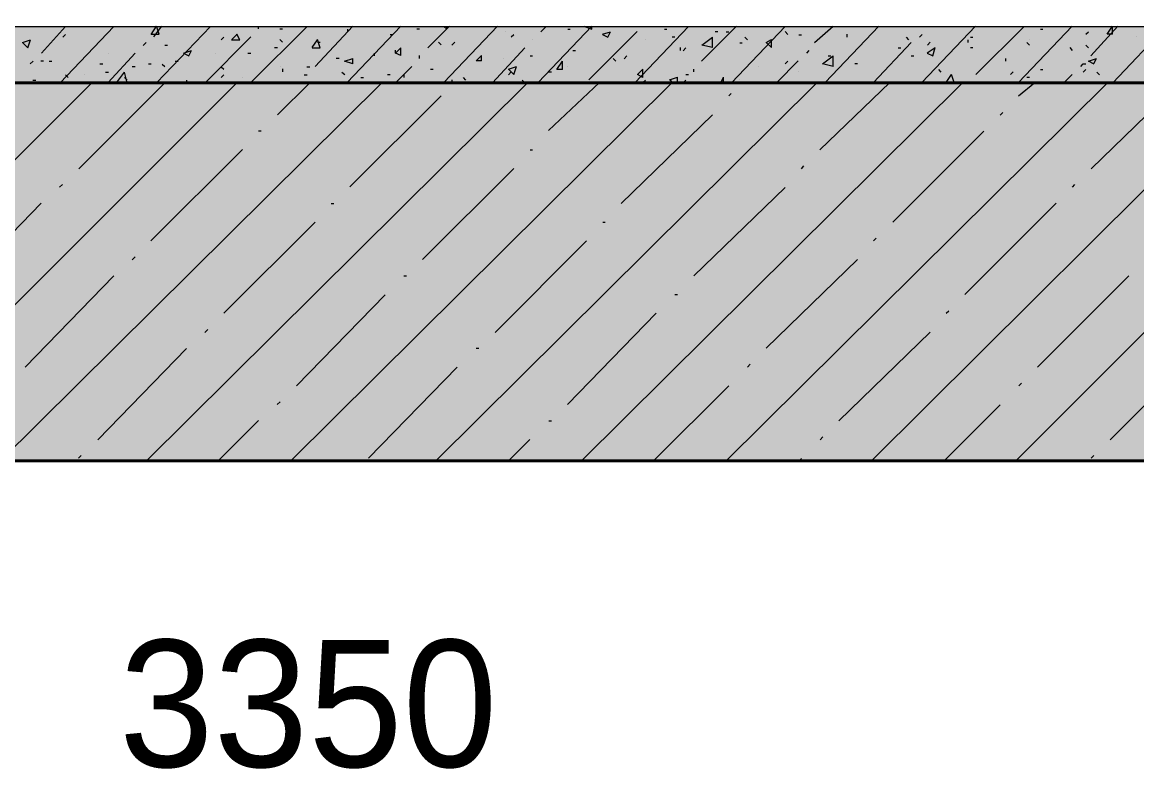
# Model space of a CAD drawing. Header units: millimetres. Extents: x -401725 to 250493, y 305116 to 802890.
# Drawn here: x -375105.064 to -375104.373, y 508952.124 to 508952.587 of the extents above; entities that cross this region are included whole.
import ezdxf

# ---------------------------------------------------------------- set-up
doc = ezdxf.new("R2010")
doc.units = ezdxf.units.MM
doc.layers.add('PDF _Геометрия', color=7, linetype='Continuous', true_color=0x1d1d1d)
doc.layers.add('PDF _Сплошная заливка', color=7, linetype='Continuous', true_color=0xffffff)
doc.layers.add('PDF _Текст', color=7, linetype='Continuous')

msp = doc.modelspace()

# ---------------------------------------------------------------- hatches: boundary and pattern name
at = {"layer": 'PDF _Сплошная заливка', "transparency": 33554559}
h = msp.add_hatch(color=256, dxfattribs=at)
h.paths.add_polyline_path([(-375102.2488, 508952.31585), (-375102.2488, 508952.5498), (-375106.06585, 508952.5498), (-375106.06585, 508952.31585)])
h.paths.add_polyline_path([(-375102.09047, 508952.31585), (-375102.09047, 508952.5498), (-375102.2288, 508952.5498), (-375102.2288, 508952.31585)])

# ---------------------------------------------------------------- linework, layer by layer
at = {"layer": 'PDF _Геометрия', "color": 7, "lineweight": 9}
for points in [[(-375105.53408, 508952.58462), (-375102.34574, 508952.58462), (-375102.34574, 508952.58976)], [(-375105.53413, 508952.54977), (-375102.34579, 508952.54977)]]:
    msp.add_lwpolyline(points, dxfattribs=at)
at = {"layer": 'PDF _Геометрия', "lineweight": 9}
for points in [[(-375105.05236, 508952.56801), (-375105.03741, 508952.58471)], [(-375105.04078, 508952.54974), (-375105.00752, 508952.58474)], [(-375105.03915, 508952.5781), (-375105.03741, 508952.57966)], [(-375104.98433, 508952.57985), (-375104.97927, 508952.57985)], [(-375104.98421, 508952.57976), (-375104.9809, 508952.58481)], [(-375104.9827, 508952.5782), (-375104.97764, 508952.58483)], [(-375104.97927, 508952.57985), (-375104.98101, 508952.5849)], [(-375104.98081, 508952.54983), (-375104.94749, 508952.58472)], [(-375104.93423, 508952.57654), (-375104.93092, 508952.57985)], [(-375104.92929, 508952.57646), (-375104.93103, 508952.57995)], [(-375104.92241, 508952.5498), (-375104.88745, 508952.58476)], [(-375104.9176, 508952.58318), (-375104.9176, 508952.58493)], [(-375104.90441, 508952.5833), (-375104.90266, 508952.5833)], [(-375104.88247, 508952.55978), (-375104.85919, 508952.58481)], [(-375104.8626, 508952.54997), (-375104.82931, 508952.58482)], [(-375104.86246, 508952.58302), (-375104.86246, 508952.58145)], [(-375104.83595, 508952.57977), (-375104.8342, 508952.57977)], [(-375104.81938, 508952.58324), (-375104.81763, 508952.58324)], [(-375104.81249, 508952.57151), (-375104.79916, 508952.58484)], [(-375104.80263, 508952.54986), (-375104.76927, 508952.5848)], [(-375104.80254, 508952.58473), (-375104.80079, 508952.58297)], [(-375104.80079, 508952.58297), (-375104.80079, 508952.58472)], [(-375104.76411, 508952.58138), (-375104.76411, 508952.58138)], [(-375104.7608, 508952.57821), (-375104.75922, 508952.57979)], [(-375104.74411, 508952.54986), (-375104.71087, 508952.58486)], [(-375104.74246, 508952.5814), (-375104.73912, 508952.58474)], [(-375104.72576, 508952.5831), (-375104.72418, 508952.5831)], [(-375104.71579, 508952.58487), (-375104.71086, 508952.58311)], [(-375104.71575, 508952.58468), (-375104.71575, 508952.58468)], [(-375104.71255, 508952.55159), (-375104.68261, 508952.58153)], [(-375104.71087, 508952.58311), (-375104.71087, 508952.58487)], [(-375104.70416, 508952.57972), (-375104.70081, 508952.57813)], [(-375104.70411, 508952.57984), (-375104.69918, 508952.58142)], [(-375104.70077, 508952.57808), (-375104.69918, 508952.58142)], [(-375104.68415, 508952.54968), (-375104.65083, 508952.58475)], [(-375104.66572, 508952.58311), (-375104.66414, 508952.58311)], [(-375104.64265, 508952.56311), (-375104.62094, 508952.58482)], [(-375104.63421, 508952.58151), (-375104.63262, 508952.58151)], [(-375104.62742, 508952.58143), (-375104.62584, 508952.58143)], [(-375104.62418, 508952.54971), (-375104.59079, 508952.58469)], [(-375104.59075, 508952.58147), (-375104.58916, 508952.5797)], [(-375104.58233, 508952.57959), (-375104.58074, 508952.57959)], [(-375104.57258, 508952.57478), (-375104.56091, 508952.58486)], [(-375104.56593, 508952.5499), (-375104.53265, 508952.58495)], [(-375104.55248, 508952.57982), (-375104.55248, 508952.57805)], [(-375104.50735, 508952.57797), (-375104.50576, 508952.57974)], [(-375104.50596, 508952.54985), (-375104.47262, 508952.58479)], [(-375104.47247, 508952.55476), (-375104.44246, 508952.58476)], [(-375104.44599, 508952.54984), (-375104.41257, 508952.58486)], [(-375104.43238, 508952.58308), (-375104.43078, 508952.58308)], [(-375104.40412, 508952.57984), (-375104.40252, 508952.58144)], [(-375104.40105, 508952.56652), (-375104.38432, 508952.58485)], [(-375104.38758, 508952.57991), (-375104.39096, 508952.57991), (-375104.38758, 508952.5849)], [(-375104.38758, 508952.57991), (-375104.38758, 508952.5849)], [(-375104.38747, 508952.54972), (-375104.35417, 508952.58481)], [(-375105.06418, 508952.57472), (-375105.05914, 508952.57645)], [(-375105.06407, 508952.57463), (-375105.06077, 508952.57133)], [(-375105.06088, 508952.57141), (-375105.05914, 508952.57645)], [(-375104.98916, 508952.57295), (-375104.98742, 508952.57469)], [(-375104.97585, 508952.57308), (-375104.97411, 508952.57308)], [(-375104.95078, 508952.54971), (-375104.92249, 508952.57817)], [(-375104.94081, 508952.5764), (-375104.93907, 508952.57797)], [(-375104.93435, 508952.57646), (-375104.92929, 508952.57646)], [(-375104.90767, 508952.57157), (-375104.90592, 508952.57157)], [(-375104.90441, 508952.57666), (-375104.90266, 508952.57491)], [(-375104.88425, 508952.57154), (-375104.88093, 508952.57643)], [(-375104.8793, 508952.57146), (-375104.88105, 508952.57653)], [(-375104.88105, 508952.57496), (-375104.8793, 508952.57496)], [(-375104.8059, 508952.57493), (-375104.80432, 508952.57318)], [(-375104.79765, 508952.57313), (-375104.7959, 508952.57488)], [(-375104.74754, 508952.57649), (-375104.74754, 508952.57649)], [(-375104.67745, 508952.57637), (-375104.67745, 508952.57637)], [(-375104.66083, 508952.5782), (-375104.65925, 508952.5782)], [(-375104.65599, 508952.57158), (-375104.65599, 508952.56981)], [(-375104.63589, 508952.57155), (-375104.64259, 508952.57314), (-375104.63589, 508952.57808)], [(-375104.63588, 508952.57155), (-375104.63588, 508952.57807)], [(-375104.619, 508952.5746), (-375104.61741, 508952.5746)], [(-375104.61574, 508952.57803), (-375104.61415, 508952.57644)], [(-375104.59921, 508952.57155), (-375104.60257, 508952.57473), (-375104.59921, 508952.5765)], [(-375104.59921, 508952.57155), (-375104.59921, 508952.5765)], [(-375104.53593, 508952.54984), (-375104.51255, 508952.57481)], [(-375104.51577, 508952.57804), (-375104.51418, 508952.57645)], [(-375104.50257, 508952.56823), (-375104.49761, 508952.57159)], [(-375104.50246, 508952.57308), (-375104.50087, 508952.57485)], [(-375104.4992, 508952.56646), (-375104.49761, 508952.57159)], [(-375104.4775, 508952.57638), (-375104.4775, 508952.57478)], [(-375104.47584, 508952.57809), (-375104.47424, 508952.57809)], [(-375104.4408, 508952.57476), (-375104.4392, 508952.57317)], [(-375104.4392, 508952.57654), (-375104.4392, 508952.57654)], [(-375104.40412, 508952.57308), (-375104.40252, 508952.57149)], [(-375104.37264, 508952.57822), (-375104.37264, 508952.57822)], [(-375105.01093, 508952.54985), (-375104.99421, 508952.56813)], [(-375105.01079, 508952.56802), (-375105.01079, 508952.56802)], [(-375104.96423, 508952.56809), (-375104.95917, 508952.56983)], [(-375104.96411, 508952.568), (-375104.9608, 508952.56643)], [(-375104.96091, 508952.56635), (-375104.95917, 508952.56983)], [(-375104.94423, 508952.56816), (-375104.94423, 508952.56816)], [(-375104.92424, 508952.56805), (-375104.92249, 508952.56805)], [(-375104.88437, 508952.57146), (-375104.8793, 508952.57146)], [(-375104.86937, 508952.56494), (-375104.86762, 508952.56494)], [(-375104.8592, 508952.56153), (-375104.86427, 508952.56311), (-375104.8592, 508952.56486)], [(-375104.85919, 508952.56153), (-375104.85919, 508952.56486)], [(-375104.84588, 508952.56807), (-375104.84588, 508952.56649)], [(-375104.82931, 508952.56661), (-375104.83264, 508952.56818), (-375104.82931, 508952.57151)], [(-375104.83257, 508952.56815), (-375104.83257, 508952.5699)], [(-375104.82931, 508952.56661), (-375104.82931, 508952.57151)], [(-375104.81763, 508952.56484), (-375104.81763, 508952.56659)], [(-375104.77933, 508952.5633), (-375104.78266, 508952.5633), (-375104.77933, 508952.56663)], [(-375104.77933, 508952.5633), (-375104.77933, 508952.56663)], [(-375104.77246, 508952.54962), (-375104.75243, 508952.5714)], [(-375104.76574, 508952.56476), (-375104.76574, 508952.56476)], [(-375104.74912, 508952.56648), (-375104.74754, 508952.56648)], [(-375104.7225, 508952.5698), (-375104.72092, 508952.5698)], [(-375104.69751, 508952.56477), (-375104.69592, 508952.56319)], [(-375104.69072, 508952.56466), (-375104.68913, 508952.56642)], [(-375104.65404, 508952.56965), (-375104.65246, 508952.57141)], [(-375104.57744, 508952.56816), (-375104.57585, 508952.56974)], [(-375104.5609, 508952.55975), (-375104.56762, 508952.56152), (-375104.5609, 508952.56647)], [(-375104.56413, 508952.56651), (-375104.56254, 508952.56651)], [(-375104.56091, 508952.55975), (-375104.56091, 508952.56647)], [(-375104.52066, 508952.57142), (-375104.51907, 508952.57142)], [(-375104.51251, 508952.56645), (-375104.51092, 508952.56645)], [(-375104.5026, 508952.56808), (-375104.49924, 508952.56649)], [(-375104.47584, 508952.57152), (-375104.47424, 508952.57152)], [(-375104.45414, 508952.5648), (-375104.45414, 508952.56303)], [(-375104.41418, 508952.57153), (-375104.41258, 508952.56975)], [(-375104.40261, 508952.56323), (-375104.39763, 508952.56483)], [(-375104.39923, 508952.56163), (-375104.39763, 508952.56483)], [(-375105.05925, 508952.56142), (-375105.05751, 508952.56315)], [(-375105.05273, 508952.56331), (-375105.05099, 508952.56331)], [(-375105.04757, 508952.56314), (-375105.04583, 508952.56314)], [(-375105.01606, 508952.56148), (-375105.01432, 508952.56148)], [(-375104.99596, 508952.55978), (-375104.99421, 508952.55978)], [(-375104.9859, 508952.56146), (-375104.98416, 508952.56146)], [(-375104.97748, 508952.56132), (-375104.97574, 508952.55975)], [(-375104.96933, 508952.56317), (-375104.96759, 508952.56317)], [(-375104.94081, 508952.55965), (-375104.93907, 508952.55808)], [(-375104.90429, 508952.55979), (-375104.90429, 508952.55979)], [(-375104.90266, 508952.55832), (-375104.90266, 508952.55657)], [(-375104.88757, 508952.55969), (-375104.88582, 508952.55969)], [(-375104.83251, 508952.54979), (-375104.82252, 508952.55978)], [(-375104.81096, 508952.55812), (-375104.80921, 508952.55812)], [(-375104.76256, 508952.5582), (-375104.75922, 508952.55486)], [(-375104.76251, 508952.55813), (-375104.75759, 508952.55989)], [(-375104.75917, 508952.55479), (-375104.75759, 508952.55989)], [(-375104.72907, 508952.55796), (-375104.73241, 508952.55796), (-375104.72907, 508952.56305)], [(-375104.72907, 508952.55796), (-375104.72907, 508952.56305)], [(-375104.72581, 508952.55977), (-375104.72581, 508952.55977)], [(-375104.67908, 508952.553), (-375104.68243, 508952.55476), (-375104.67908, 508952.5581)], [(-375104.67908, 508952.553), (-375104.67908, 508952.5581)], [(-375104.64757, 508952.55645), (-375104.64757, 508952.55821)], [(-375104.60763, 508952.55984), (-375104.60763, 508952.55984)], [(-375104.59589, 508952.54984), (-375104.58264, 508952.56327)], [(-375104.59075, 508952.5615), (-375104.58916, 508952.56309)], [(-375104.54756, 508952.56161), (-375104.54596, 508952.56161)], [(-375104.49567, 508952.55799), (-375104.49408, 508952.55639)], [(-375104.43238, 508952.55804), (-375104.43078, 508952.55804)], [(-375104.40738, 508952.5598), (-375104.40578, 508952.5614)], [(-375104.40575, 508952.56138), (-375104.40415, 508952.56138)], [(-375104.40575, 508952.5564), (-375104.40415, 508952.558)], [(-375104.40264, 508952.56326), (-375104.39926, 508952.56148)], [(-375105.05762, 508952.55142), (-375105.05588, 508952.55142)], [(-375105.03752, 508952.5547), (-375105.03578, 508952.55296)], [(-375105.02573, 508952.55461), (-375105.02573, 508952.55461)], [(-375105.01252, 508952.55636), (-375105.01078, 508952.55636)], [(-375105.00578, 508952.54967), (-375105.00073, 508952.55629)], [(-375104.9991, 508952.54976), (-375105.00085, 508952.55638)], [(-375105.00085, 508952.55307), (-375104.9991, 508952.55133)], [(-375104.96243, 508952.55134), (-375104.96243, 508952.54977)], [(-375104.94081, 508952.55302), (-375104.93907, 508952.55459)], [(-375104.92766, 508952.55316), (-375104.92766, 508952.55316)], [(-375104.8892, 508952.5547), (-375104.88745, 508952.5547)], [(-375104.86583, 508952.55632), (-375104.86408, 508952.55475)], [(-375104.85415, 508952.55295), (-375104.8524, 508952.55295)], [(-375104.83758, 508952.5548), (-375104.83583, 508952.5548)], [(-375104.82741, 508952.55473), (-375104.82741, 508952.55298)], [(-375104.79753, 508952.54987), (-375104.79753, 508952.55145)], [(-375104.79069, 508952.55298), (-375104.78911, 508952.5514)], [(-375104.76243, 508952.55474), (-375104.76085, 508952.5565)], [(-375104.75401, 508952.55138), (-375104.75243, 508952.54962)], [(-375104.73744, 508952.5565), (-375104.73586, 508952.5565)], [(-375104.67904, 508952.54978), (-375104.67745, 508952.55136)], [(-375104.66255, 508952.55154), (-375104.65762, 508952.55312)], [(-375104.66246, 508952.55146), (-375104.66088, 508952.54988)], [(-375104.65762, 508952.54995), (-375104.65762, 508952.55312)], [(-375104.65404, 508952.54973), (-375104.65246, 508952.55131)], [(-375104.65241, 508952.55479), (-375104.65083, 508952.55479)], [(-375104.63068, 508952.54977), (-375104.62909, 508952.55312)], [(-375104.62909, 508952.54977), (-375104.62909, 508952.55312)], [(-375104.61931, 508952.55159), (-375104.61931, 508952.55159)], [(-375104.58264, 508952.55656), (-375104.58264, 508952.55656)], [(-375104.49093, 508952.54987), (-375104.48756, 508952.55484)], [(-375104.48592, 508952.54984), (-375104.48752, 508952.5548)], [(-375104.45085, 508952.55477), (-375104.44925, 508952.55654)], [(-375104.4408, 508952.5531), (-375104.4392, 508952.5531)], [(-375104.41755, 508952.54984), (-375104.41257, 508952.55482)], [(-375104.39733, 508952.55638), (-375104.39573, 508952.5546)], [(-375105.25592, 508952.31474), (-375105.02083, 508952.54983)], [(-375105.16587, 508952.31487), (-375104.93091, 508952.54983)], [(-375105.07774, 508952.31482), (-375104.84099, 508952.54983)], [(-375105.02907, 508952.49631), (-375104.97574, 508952.54964)], [(-375104.98742, 508952.3147), (-375104.7508, 508952.54974)], [(-375104.90575, 508952.5298), (-375104.88582, 508952.54973)], [(-375104.89754, 508952.31481), (-375104.66088, 508952.54988)], [(-375104.80765, 508952.31489), (-375104.57096, 508952.54982)], [(-375104.73764, 508952.51996), (-375104.70597, 508952.54987)], [(-375104.71749, 508952.31472), (-375104.48077, 508952.54966)], [(-375104.62759, 508952.31475), (-375104.39084, 508952.54972)], [(-375104.56924, 508952.50808), (-375104.52586, 508952.54986)], [(-375104.53751, 508952.31476), (-375104.30092, 508952.54992)], [(-375104.44761, 508952.31492), (-375104.21262, 508952.54992)], [(-375104.44588, 508952.5415), (-375104.43594, 508952.54984)], [(-375104.40079, 508952.49629), (-375104.34575, 508952.54973)], [(-375104.86095, 508952.48498), (-375104.80432, 508952.54161)], [(-375104.62579, 508952.5415), (-375104.6242, 508952.54309)], [(-375104.45737, 508952.52969), (-375104.45577, 508952.53129)], [(-375104.6925, 508952.47472), (-375104.63589, 508952.52975)], [(-375104.91772, 508952.51988), (-375104.91597, 508952.51988)], [(-375104.52404, 508952.46311), (-375104.46745, 508952.5197)], [(-375104.98439, 508952.45155), (-375104.92765, 508952.5083)], [(-375104.74912, 508952.50815), (-375104.74754, 508952.50815)], [(-375104.81594, 508952.43983), (-375104.75922, 508952.49655)], [(-375104.5807, 508952.49632), (-375104.57911, 508952.49808)], [(-375105.04105, 508952.48487), (-375105.03931, 508952.48661)], [(-375104.64749, 508952.42977), (-375104.59079, 508952.48471)], [(-375104.41255, 508952.48494), (-375104.41095, 508952.48654)], [(-375105.10755, 508952.41827), (-375105.05262, 508952.47493)], [(-375104.87263, 508952.47482), (-375104.87088, 508952.47482)], [(-375104.47931, 508952.41824), (-375104.42263, 508952.47492)], [(-375104.93921, 508952.40654), (-375104.88256, 508952.4632)], [(-375104.70403, 508952.46311), (-375104.70244, 508952.46311)], [(-375104.77076, 508952.39467), (-375104.71412, 508952.45148)], [(-375104.53587, 508952.45153), (-375104.53428, 508952.45313)], [(-375104.99596, 508952.43977), (-375104.99421, 508952.44151)], [(-375104.60258, 508952.38487), (-375104.54597, 508952.43989)], [(-375105.06254, 508952.37304), (-375105.00752, 508952.4298)], [(-375104.82753, 508952.42974), (-375104.82578, 508952.42974)], [(-375104.43412, 508952.37311), (-375104.37753, 508952.42987)], [(-375104.89408, 508952.36143), (-375104.8391, 508952.41799)], [(-375104.65921, 508952.41812), (-375104.65762, 508952.41812)], [(-375104.72589, 508952.3498), (-375104.67093, 508952.40652)], [(-375104.49078, 508952.4065), (-375104.48919, 508952.40809)], [(-375104.95086, 508952.39465), (-375104.94912, 508952.3964)], [(-375104.55757, 508952.33971), (-375104.50087, 508952.39482)], [(-375104.78253, 508952.3849), (-375104.78095, 508952.3849)], [(-375105.01735, 508952.32798), (-375104.96243, 508952.38465)], [(-375104.38911, 508952.32796), (-375104.33243, 508952.38464)], [(-375104.84934, 508952.31646), (-375104.79427, 508952.37311)], [(-375104.61411, 508952.37306), (-375104.61252, 508952.37482)], [(-375104.67259, 508952.31484), (-375104.62583, 508952.36142)], [(-375104.44569, 508952.36144), (-375104.44409, 508952.36304)], [(-375104.90604, 508952.34995), (-375104.90429, 508952.35152)], [(-375104.49236, 508952.31464), (-375104.4574, 508952.3496)], [(-375104.94258, 508952.31493), (-375104.9176, 508952.33991)], [(-375104.73744, 508952.33979), (-375104.73586, 508952.33979)], [(-375104.56902, 508952.32797), (-375104.56743, 508952.32974)], [(-375104.76252, 508952.3148), (-375104.74917, 508952.32815)], [(-375105.02937, 508952.31661), (-375105.02763, 508952.31818)], [(-375104.58233, 508952.31471), (-375104.58074, 508952.3163)], [(-375104.40086, 508952.31644), (-375104.39926, 508952.31822)]]:
    msp.add_lwpolyline(points, dxfattribs=at)
at = {"layer": 'PDF _Геометрия', "color": 7, "lineweight": 40}
for points in [[(-375102.34574, 508952.54977), (-375105.53408, 508952.54977)], [(-375106.066, 508952.31497), (-375102.24747, 508952.31497)]]:
    msp.add_lwpolyline(points, dxfattribs=at)
at = {"layer": 'PDF _Сплошная заливка', "lineweight": 5, "transparency": 33554559}
msp.add_solid([(-375105.53413, 508952.58462), (-375102.34579, 508952.58462), (-375105.53413, 508952.54959), (-375102.34579, 508952.54959)], dxfattribs=at)

# ---------------------------------------------------------------- texts
at = {"layer": 'PDF _Текст', "insert": (-375105.00416, 508952.16363), "char_height": 0.078909, "attachment_point": 4, "style": ''}
msp.add_mtext('3350', dxfattribs=at)

doc.saveas('drawing.dxf')
